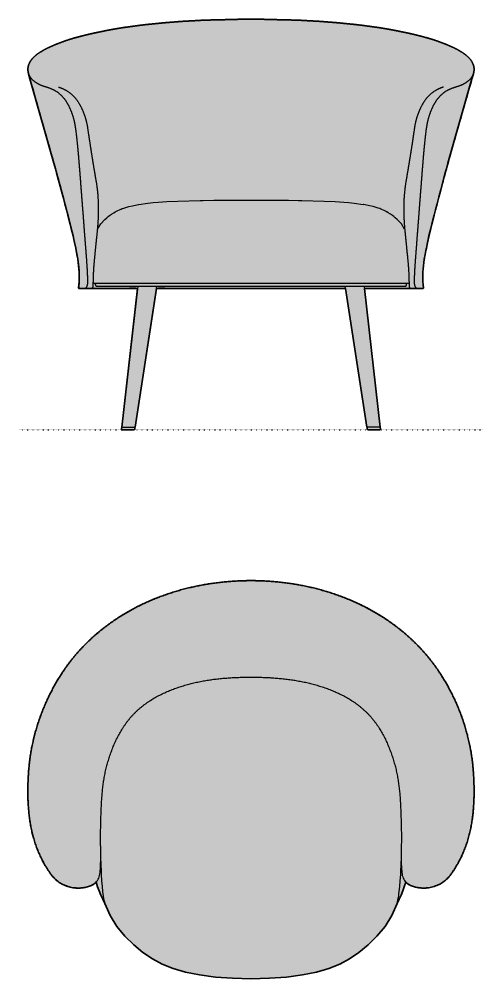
# Model space of a CAD drawing. Header units: millimetres. Extents: x 0 to 1796, y -963 to 724.
# Drawn here: x 0 to 814, y -963 to 720 of the extents above; entities that cross this region are included whole.
import ezdxf

# ---------------------------------------------------------------- set-up
doc = ezdxf.new("R2010")
doc.units = ezdxf.units.MM
doc.linetypes.add('Dots', pattern=[1, 0, -1])
doc.layers.add('Blocks', color=7, linetype='Continuous')
doc.layers.add('Blocks$Fill', color=7, linetype='Continuous', true_color=0xffffff)
for name, color, linetype, lineweight, true_color in [('Blocks$Inner', 7, 'Continuous', 25, 0x007f00), ('Blocks$Outline', 7, 'Continuous', 35, 0xff3f3f), ('Groud', 7, 'Dots', 25, 0x243775)]:
    doc.layers.add(name, color=color, linetype=linetype, lineweight=lineweight, true_color=true_color)

# ---------------------------------------------------------------- blocks, each defined once
blk = doc.blocks.new('Dorso Lounge Chair Top')
at = {"layer": 'Blocks$Fill'}
blk.add_hatch(color=256, dxfattribs=at).paths.add_polyline_path([(663.7, -158.6), (664.1, -158.9), (664.4, -159.3), (664.7, -159.6), (665.1, -159.9), (665.4, -160.2), (665.8, -160.5), (666.1, -160.8), (666.5, -161.1), (666.9, -161.4), (667.2, -161.7), (667.6, -162), (668, -162.2), (668.8, -162.7), (669.7, -163.3), (670.5, -163.7), (671.4, -164.2), (672.3, -164.6), (673.3, -165), (674.2, -165.4), (675.2, -165.8), (676.3, -166.1), (677.3, -166.5), (678.5, -166.8), (679.7, -167.1), (680.9, -167.4), (682.1, -167.7), (683.3, -167.9), (684.5, -168.2), (685.7, -168.4), (686.9, -168.5), (688.1, -168.7), (689.3, -168.8), (690.5, -168.9), (691.7, -169), (692.9, -169.1), (694, -169.1), (695.2, -169.1), (696.4, -169.1), (697.6, -169.1), (698.7, -169), (699.9, -168.9), (701.1, -168.8), (702.2, -168.7), (703.4, -168.6), (704.5, -168.4), (705.7, -168.2), (706.8, -168), (708, -167.7), (709.1, -167.5), (710.2, -167.2), (711.4, -166.8), (712.5, -166.5), (713.7, -166.1), (714.8, -165.8), (715.9, -165.4), (717, -164.9), (718.1, -164.5), (719.2, -164), (720.3, -163.5), (721.3, -163), (722.3, -162.5), (723.4, -162), (724.4, -161.4), (725.4, -160.9), (726.4, -160.3), (727.3, -159.7), (728.3, -159), (729.3, -158.4), (730.2, -157.7), (731.1, -157), (732, -156.3), (732.9, -155.6), (733.8, -154.9), (734.6, -154.1), (735.5, -153.3), (736.3, -152.5), (737.2, -151.7), (738, -150.9), (738.8, -150), (739.6, -149.2), (740.3, -148.3), (741.1, -147.4), (741.8, -146.4), (742.6, -145.5), (743.3, -144.5), (744, -143.6), (746.7, -139.6), (749.3, -135.6), (751.9, -131.5), (754.3, -127.4), (756.6, -123.2), (758.8, -119), (760.9, -114.8), (762.9, -110.5), (764.7, -106.2), (766.5, -101.8), (768.2, -97.4), (769.8, -93), (771.3, -88.5), (772.7, -84), (774, -79.5), (775.2, -74.9), (776.3, -70.3), (777.3, -65.7), (778.3, -61.1), (779.1, -56.4), (779.9, -51.8), (780.6, -47.1), (781.2, -42.4), (781.7, -37.7), (782.5, -28.3), (783.1, -18.9), (783.4, -9.4), (783.5, 0), (783.4, 9.4), (783.1, 18.9), (782.7, 28.3), (782, 37.7), (781.2, 47.2), (780.1, 56.5), (778.7, 65.9), (777.1, 75.2), (775.2, 84.4), (773.1, 93.6), (770.8, 102.8), (768.2, 111.9), (765.4, 120.9), (762.4, 129.9), (759.1, 138.7), (755.6, 147.5), (751.9, 156.2), (747.9, 164.7), (743.8, 173.2), (739.4, 181.6), (734.8, 189.8), (730, 198), (724.9, 206), (719.7, 213.8), (714.2, 221.5), (708.6, 229.1), (702.7, 236.4), (696.5, 243.6), (690.2, 250.6), (683.7, 257.5), (676.9, 264.1), (670, 270.5), (662.9, 276.8), (655.7, 282.8), (648.3, 288.7), (640.7, 294.3), (633, 299.7), (625.1, 305), (617.1, 310), (609, 314.8), (600.7, 319.5), (592.4, 323.9), (583.9, 328.1), (575.4, 332.1), (566.7, 335.9), (558, 339.5), (549.2, 342.9), (540.3, 346.1), (531.3, 349), (522.3, 351.8), (513.2, 354.4), (504.1, 356.8), (494.9, 358.9), (485.6, 360.9), (476.4, 362.7), (467.1, 364.3), (457.7, 365.7), (448.4, 366.9), (439, 368), (429.6, 368.8), (420.1, 369.4), (410.7, 369.9), (401.3, 370.2), (391.8, 370.3), (382.3, 370.2), (372.8, 369.9), (363.4, 369.4), (354, 368.8), (344.5, 368), (335.2, 366.9), (325.8, 365.7), (316.5, 364.3), (307.1, 362.7), (297.9, 360.9), (288.6, 358.9), (279.4, 356.8), (270.3, 354.4), (261.2, 351.8), (252.2, 349), (243.2, 346.1), (234.3, 342.9), (225.5, 339.5), (216.8, 335.9), (208.1, 332.1), (199.6, 328.1), (191.1, 323.9), (182.8, 319.5), (174.5, 314.8), (166.4, 310), (158.4, 305), (150.6, 299.7), (142.8, 294.3), (135.3, 288.7), (127.8, 282.8), (120.6, 276.8), (113.5, 270.5), (106.6, 264.1), (99.9, 257.5), (93.3, 250.6), (87, 243.6), (80.9, 236.4), (75, 229.1), (69.3, 221.5), (63.8, 213.8), (58.6, 206), (53.5, 198), (48.7, 189.8), (44.1, 181.6), (39.8, 173.2), (35.6, 164.7), (31.6, 156.2), (27.9, 147.5), (24.4, 138.7), (21.1, 129.9), (18.1, 120.9), (15.3, 111.9), (12.7, 102.8), (10.4, 93.6), (8.3, 84.4), (6.4, 75.2), (4.8, 65.9), (3.5, 56.5), (2.3, 47.2), (1.5, 37.7), (0.8, 28.3), (0.4, 18.9), (0.1, 9.4), (0, 0), (0.1, -9.4), (0.5, -18.9), (1, -28.3), (1.9, -37.7), (2.4, -42.4), (3, -47.1), (3.6, -51.8), (4.4, -56.4), (5.3, -61.1), (6.2, -65.7), (7.2, -70.3), (8.3, -74.9), (9.5, -79.5), (10.8, -84), (12.2, -88.5), (13.7, -93), (15.3, -97.4), (17, -101.8), (18.8, -106.2), (20.7, -110.5), (22.6, -114.8), (24.7, -119), (26.9, -123.2), (29.2, -127.4), (31.7, -131.5), (34.2, -135.6), (36.8, -139.6), (39.5, -143.6), (40.2, -144.5), (41, -145.5), (41.7, -146.4), (42.4, -147.4), (43.2, -148.3), (44, -149.2), (44.8, -150), (45.5, -150.9), (46.4, -151.7), (47.2, -152.5), (48, -153.3), (48.9, -154.1), (49.7, -154.9), (50.6, -155.6), (51.5, -156.3), (52.4, -157), (53.3, -157.7), (54.3, -158.4), (55.2, -159), (56.2, -159.7), (57.1, -160.3), (58.1, -160.9), (59.1, -161.4), (60.1, -162), (61.2, -162.5), (62.2, -163), (63.3, -163.5), (64.3, -164), (65.4, -164.5), (66.5, -164.9), (67.6, -165.4), (68.7, -165.8), (69.9, -166.1), (71, -166.5), (72.1, -166.8), (73.3, -167.2), (74.4, -167.5), (75.6, -167.7), (76.7, -168), (77.8, -168.2), (79, -168.4), (80.2, -168.6), (81.3, -168.7), (82.5, -168.8), (83.6, -168.9), (84.8, -169), (86, -169.1), (87.1, -169.1), (88.3, -169.1), (89.5, -169.1), (90.7, -169.1), (91.8, -169), (93, -168.9), (94.2, -168.8), (95.4, -168.7), (96.6, -168.5), (97.8, -168.4), (99, -168.2), (100.2, -167.9), (101.4, -167.7), (102.6, -167.4), (103.8, -167.1), (105, -166.8), (106.2, -166.5), (107.3, -166.1), (108.3, -165.8), (109.3, -165.4), (110.3, -165), (111.2, -164.6), (112.1, -164.2), (113, -163.7), (113.9, -163.3), (114.7, -162.7), (115.5, -162.2), (115.9, -162), (116.3, -161.7), (116.7, -161.4), (117, -161.1), (117.4, -160.8), (117.8, -160.5), (118.1, -160.2), (118.5, -159.9), (118.8, -159.6), (119.1, -159.3), (119.5, -158.9), (119.8, -158.6), (125.3, -174.1), (128.3, -181.5), (131.6, -188.8), (135.1, -195.9), (135.2, -196.2), (144.5, -217.3), (156.4, -236.4), (170.5, -253.6), (186, -268.8), (202.1, -282), (218.6, -293.1), (236, -302.5), (255.1, -310.2), (276.7, -316.4), (301.5, -321.4), (329.2, -325.1), (359.4, -327.4), (391.7, -328.2), (391.8, -328.2), (424.1, -327.4), (454.3, -325.1), (482.1, -321.4), (506.8, -316.4), (528.5, -310.2), (547.5, -302.5), (564.9, -293.1), (581.4, -282), (597.6, -268.8), (613, -253.6), (627.1, -236.4), (639, -217.3), (648.3, -196.2), (648.4, -195.9), (655.2, -181.5), (658.3, -174.1), (661, -166.7)], flags=0)
at = {"layer": 'Blocks$Inner'}
for p, q in [((119.8, -158.6), (122.5, -166.7)), ((122.5, -166.7), (125.3, -174.1)), ((661, -166.7), (658.3, -174.1)), ((663.7, -158.6), (661, -166.7)), ((125.3, -174.1), (128.3, -181.5)), ((128.3, -181.5), (131.6, -188.8)), ((655.2, -181.5), (652, -188.8)), ((658.3, -174.1), (655.2, -181.5)), ((131.6, -188.8), (135.1, -195.9)), ((652, -188.8), (648.4, -195.9))]:
    blk.add_line(p, q, dxfattribs=at)
blk.add_lwpolyline([(128, -122), (128.9, -145.5), (129.6, -156.2), (130.4, -166.1), (131.3, -175.1), (131.9, -179.3), (132.4, -183.1), (133, -186.7), (133.7, -190.1), (134.4, -193.1), (134.7, -194.5), (135.1, -195.8), (135.1, -195.9), (135.2, -196.2), (144.5, -217.3), (156.4, -236.4), (170.5, -253.6), (186, -268.8), (202.1, -282), (218.6, -293.1), (236, -302.5), (255.1, -310.2), (276.7, -316.4), (301.5, -321.4), (329.2, -325.1), (359.4, -327.4), (391.7, -328.2), (391.8, -328.2), (424.1, -327.4), (454.3, -325.1), (482.1, -321.4), (506.8, -316.4), (528.5, -310.2), (547.5, -302.5), (564.9, -293.1), (581.4, -282), (597.6, -268.8), (613, -253.6), (627.1, -236.4), (639, -217.3), (648.3, -196.2), (648.4, -195.9), (648.4, -195.8), (648.8, -194.5), (649.2, -193.1), (649.8, -190.1), (650.5, -186.7), (651.1, -183.1), (651.6, -179.3), (652.2, -175.1), (653.1, -166.1), (653.9, -156.2), (654.6, -145.5), (655.5, -122)], dxfattribs=at)
blk.add_open_spline([(391.8, 370.3), (410.7, 370.2), (448.4, 367.3), (485.7, 361.3), (522.4, 352.2), (558.2, 339.9), (592.6, 324.3), (625.4, 305.4), (656, 283.2), (684.1, 257.8), (709, 229.4), (730.4, 198.2), (748.4, 164.9), (762.9, 130), (773.6, 93.8), (780.6, 56.6), (783.5, 18.9), (783.5, -18.9), (779.8, -56.5), (770.6, -93.3), (755.1, -127.7), (732.8, -159.4), (696.7, -172.1), (657.9, -160.8), (655, -119.5), (656.1, -82.4), (655.2, -44.5), (653.6, -6.7), (648.9, 30.8), (638.7, 67.2), (623.6, 102), (602, 133.2), (573.3, 158), (539.9, 176), (504.1, 188.3), (467.2, 196.2), (429.5, 200.1), (391.8, 201.2), (354, 200.1), (316.4, 196.2), (279.4, 188.3), (243.6, 176), (210.2, 158), (181.5, 133.2), (159.9, 102), (144.8, 67.2), (134.6, 30.8), (129.9, -6.7), (128.3, -44.5), (127.5, -82.4), (128.5, -119.5), (125.6, -160.8), (86.8, -172.1), (50.7, -159.4), (28.4, -127.7), (12.9, -93.3), (3.7, -56.5), (0, -18.9), (0, 18.9), (3, 56.6), (9.9, 93.8), (20.7, 130), (35.2, 164.9), (53.1, 198.2), (74.5, 229.4), (99.5, 257.8), (127.5, 283.2), (158.2, 305.4), (190.9, 324.3), (225.4, 339.9), (261.1, 352.2), (297.8, 361.3), (335.1, 367.3), (372.8, 370.2), (391.8, 370.3)], degree=2, dxfattribs=at)
at = {"layer": 'Blocks$Outline'}
for points in [[(119.8, -158.6), (122.5, -166.7), (125.3, -174.1), (128.3, -181.5), (131.6, -188.8), (135.1, -195.9)], [(648.4, -195.9), (652, -188.8), (655.2, -181.5), (658.3, -174.1), (661, -166.7), (663.7, -158.6)], [(135.1, -195.9), (135.2, -196.2), (144.5, -217.3), (156.4, -236.4), (170.5, -253.6), (186, -268.8), (202.1, -282), (218.6, -293.1), (236, -302.5), (255.1, -310.2), (276.7, -316.4), (301.5, -321.4), (329.2, -325.1), (359.4, -327.4), (391.7, -328.2)], [(391.8, -328.2), (424.1, -327.4), (454.3, -325.1), (482.1, -321.4), (506.8, -316.4), (528.5, -310.2), (547.5, -302.5), (564.9, -293.1), (581.4, -282), (597.6, -268.8), (613, -253.6), (627.1, -236.4), (639, -217.3), (648.3, -196.2), (648.4, -195.9)], [(391.7, -328.2), (391.8, -328.2)]]:
    blk.add_lwpolyline(points, dxfattribs=at)
for points, knots in [([(391.8, 370.3), (372.8, 370.2), (335.1, 367.3), (297.8, 361.3), (261.1, 352.2), (225.4, 339.9), (190.9, 324.3), (158.2, 305.4), (127.5, 283.2), (99.5, 257.8), (74.5, 229.4), (53.1, 198.2), (35.2, 164.9), (20.7, 130), (9.9, 93.8), (3, 56.6), (0, 18.9), (0, -18.9), (3.7, -56.5), (12.9, -93.3), (28.4, -127.7), (50.7, -159.4), (86.8, -172.1), (114.7, -164), (119.8, -158.6)], [-73, -73, -73, -72, -71, -70, -69, -68, -67, -66, -65, -64, -63, -62, -61, -60, -59, -58, -57, -56, -55, -54, -53, -52, -51, -50.561467, -50.561467, -50.561467]), ([(663.7, -158.6), (668.8, -164), (696.7, -172.1), (732.8, -159.4), (755.1, -127.7), (770.6, -93.3), (779.8, -56.5), (783.5, -18.9), (783.5, 18.9), (780.6, 56.6), (773.6, 93.8), (762.9, 130), (748.4, 164.9), (730.4, 198.2), (709, 229.4), (684.1, 257.8), (656, 283.2), (625.4, 305.4), (592.6, 324.3), (558.2, 339.9), (522.4, 352.2), (485.7, 361.3), (448.4, 367.3), (410.7, 370.2), (391.8, 370.3)], [-22.438533, -22.438533, -22.438533, -22, -21, -20, -19, -18, -17, -16, -15, -14, -13, -12, -11, -10, -9, -8, -7, -6, -5, -4, -3, -2, -1, 0, 0, 0])]:
    blk.add_open_spline(points, degree=2, knots=knots, dxfattribs=at)
blk = doc.blocks.new('Dorso Lounge Chair Front')
at = {"layer": 'Blocks$Fill'}
blk.add_hatch(color=256, dxfattribs=at).paths.add_polyline_path([(407, 720.3), (418.6, 720.2), (430.1, 720.1), (441.6, 719.8), (453.2, 719.5), (464.7, 719.2), (476.3, 718.9), (487.8, 718.6), (499.3, 718), (510.8, 717.4), (522.4, 716.8), (533.9, 716), (545.4, 715.1), (556.9, 714.2), (568.4, 713.1), (579.9, 711.9), (591.4, 710.8), (597.1, 710.2), (602.8, 709.4), (614.2, 707.9), (625.7, 706.4), (631.4, 705.6), (648.5, 702.7), (659.8, 700.6), (671.1, 698.3), (682.4, 695.9), (693.7, 693.3), (704.9, 690.6), (716, 687.6), (721.6, 686), (727.1, 684.3), (738, 680.5), (748.8, 676.4), (754.1, 674.2), (759.4, 671.9), (764.6, 669.4), (769.7, 666.8), (772.3, 665.4), (774.8, 663.9), (777.2, 662.4), (779.6, 660.8), (780.8, 660), (782, 659.1), (783.1, 658.2), (784.2, 657.3), (785.4, 656.4), (786.5, 655.5), (787.5, 654.5), (788.6, 653.5), (789.1, 653), (789.6, 652.5), (790.1, 652), (790.6, 651.4), (791.1, 650.9), (791.5, 650.4), (792, 649.8), (792.4, 649.2), (792.9, 648.7), (793.3, 648.1), (793.7, 647.5), (794.1, 646.9), (794.5, 646.3), (794.9, 645.7), (795.2, 645), (795.6, 644.4), (795.9, 643.8), (796.3, 643.1), (796.6, 642.5), (796.9, 641.8), (797.1, 641.1), (797.4, 640.5), (797.6, 639.8), (797.8, 639.1), (798, 638.4), (798.1, 637.7), (798.3, 637), (798.4, 636.3), (798.5, 635.6), (798.6, 634.9), (798.7, 634.1), (798.7, 633.4), (798.7, 632.9), (798.7, 632.3), (798.7, 631.7), (798.7, 631.2), (798.7, 630.6), (798.7, 630.1), (798.6, 629.5), (798.5, 629), (798.5, 628.4), (798.4, 627.9), (798.3, 627.3), (798.2, 626.8), (798, 626.3), (797.9, 625.7), (797.7, 625.2), (797.6, 624.7), (724.4, 360.5), (714.9, 318.8), (712.1, 304.7), (710.6, 295.3), (709.6, 287.8), (709.1, 282.2), (708.7, 276.7), (708.5, 271.1), (708.5, 265.5), (708.7, 260), (709.1, 254.4), (709.6, 248.8), (709.6, 248.8), (709.6, 248.8), (709.6, 248.7), (709.6, 248.7), (709.6, 248.7), (709.6, 248.6), (709.6, 248.6), (709.6, 248.6), (709.6, 248.5), (709.6, 248.5), (709.6, 248.5), (709.6, 248.4), (709.5, 248.4), (709.5, 248.4), (709.5, 248.3), (709.5, 248.3), (709.5, 248.3), (709.5, 248.2), (709.4, 248.2), (709.4, 248.2), (709.4, 248.2), (709.4, 248.1), (709.4, 248.1), (709.3, 248.1), (709.3, 248.1), (709.3, 248), (709.3, 248), (709.2, 248), (709.2, 248), (709.2, 247.9), (709.2, 247.9), (709.1, 247.9), (709.1, 247.9), (709.1, 247.9), (709, 247.9), (709, 247.8), (709, 247.8), (708.9, 247.8), (708.9, 247.8), (708.9, 247.8), (708.8, 247.8), (708.8, 247.8), (708.8, 247.8), (708.7, 247.8), (708.7, 247.8), (708.7, 247.8), (708.6, 247.8), (708.6, 247.8), (606.3, 247.8), (633.9, 4.7), (633.5, 4.7), (633.5, 4.7), (633.6, 4.7), (633.6, 4.7), (633.6, 4.7), (633.6, 4.7), (633.6, 4.7), (633.6, 4.7), (633.6, 4.7), (633.6, 4.7), (633.6, 4.7), (633.6, 4.7), (633.7, 4.7), (633.7, 4.7), (633.7, 4.7), (633.7, 4.7), (633.7, 4.6), (633.7, 4.6), (633.7, 4.6), (633.7, 4.6), (633.7, 4.6), (633.7, 4.6), (633.8, 4.6), (633.8, 4.6), (633.8, 4.6), (633.8, 4.6), (633.8, 4.6), (633.8, 4.6), (633.8, 4.6), (633.8, 4.6), (633.8, 4.6), (633.8, 4.6), (633.8, 4.6), (633.9, 4.5), (633.9, 4.5), (633.9, 4.5), (633.9, 4.5), (633.9, 4.5), (633.9, 4.5), (633.9, 4.5), (633.9, 4.5), (633.9, 4.5), (633.9, 4.5), (633.9, 4.5), (633.9, 4.5), (633.9, 4.4), (633.9, 4.4), (633.9, 4.4), (633.9, 4.4), (634, 4.4), (634, 4.4), (634, 4.4), (634, 4.4), (634, 4.4), (634, 4.4), (634, 4.3), (634, 4.3), (634, 4.3), (634, 4.3), (634, 4.3), (634, 4.3), (634, 4.3), (634, 4.3), (634, 4.3), (634, 4.3), (634.3, 1.5), (634.3, 1.5), (634.3, 1.4), (634.3, 1.4), (634.3, 1.3), (634.3, 1.3), (634.3, 1.3), (634.3, 1.2), (634.3, 1.2), (634.3, 1.2), (634.3, 1.1), (634.3, 1.1), (634.3, 1.1), (634.3, 1), (634.3, 1), (634.3, 1), (634.2, 0.9), (634.2, 0.9), (634.2, 0.9), (634.2, 0.8), (634.2, 0.8), (634.2, 0.8), (634.2, 0.7), (634.1, 0.7), (634.1, 0.7), (634.1, 0.7), (634.1, 0.6), (634.1, 0.6), (634, 0.6), (634, 0.5), (634, 0.5), (634, 0.5), (633.9, 0.5), (633.9, 0.4), (633.9, 0.4), (633.9, 0.4), (633.8, 0.4), (633.8, 0.3), (633.8, 0.3), (633.8, 0.3), (633.7, 0.3), (633.7, 0.2), (633.7, 0.2), (633.6, 0.2), (633.6, 0.2), (633.6, 0.2), (633.6, 0.2), (633.5, 0.1), (633.5, 0.1), (633.5, 0.1), (633.4, 0.1), (633.4, 0.1), (633.4, 0.1), (633.3, 0.1), (633.3, 0), (633.3, 0), (633.2, 0), (633.2, 0), (633.2, 0), (633.2, 0), (633.2, 0), (633.1, 0), (633.1, 0), (633.1, 0), (633.1, 0), (633.1, 0), (633.1, 0), (633, 0), (633, 0), (633, 0), (633, 0), (633, 0), (632.9, 0), (627.7, 0), (618.3, 0), (612.8, 0), (612.8, 0), (612.8, 0), (612.7, 0), (612.7, 0), (612.7, 0), (612.6, 0), (612.6, 0), (612.5, 0.1), (612.5, 0.1), (612.5, 0.1), (612.4, 0.1), (612.4, 0.1), (612.4, 0.1), (612.3, 0.1), (612.3, 0.1), (612.3, 0.1), (612.2, 0.2), (612.2, 0.2), (612.2, 0.2), (612.1, 0.2), (612.1, 0.2), (612.1, 0.2), (612, 0.3), (612, 0.3), (612, 0.3), (611.9, 0.3), (611.9, 0.3), (611.9, 0.4), (611.8, 0.4), (611.8, 0.4), (611.8, 0.4), (611.7, 0.5), (611.7, 0.5), (611.7, 0.5), (611.7, 0.5), (611.6, 0.6), (611.6, 0.6), (611.6, 0.6), (611.6, 0.7), (611.5, 0.7), (611.5, 0.7), (611.5, 0.7), (611.5, 0.8), (611.4, 0.8), (611.4, 0.8), (611.4, 0.9), (611.4, 0.9), (611.4, 0.9), (611.3, 1), (611.3, 1), (611.3, 1), (611.3, 1.1), (611.3, 1.1), (611.3, 1.1), (611.2, 1.2), (611.2, 1.2), (611.2, 1.2), (611.2, 1.3), (611.2, 1.3), (611.2, 1.3), (611.2, 1.4), (611.1, 1.4), (611.1, 1.4), (611.1, 1.5), (610.7, 4.1), (610.7, 4.1), (610.7, 4.1), (610.7, 4.2), (610.7, 4.2), (610.7, 4.2), (610.7, 4.2), (610.7, 4.2), (610.7, 4.2), (610.7, 4.2), (610.7, 4.2), (610.7, 4.3), (610.7, 4.3), (610.7, 4.3), (610.7, 4.3), (610.7, 4.3), (610.8, 4.3), (610.8, 4.3), (610.8, 4.3), (610.8, 4.4), (610.8, 4.4), (610.8, 4.4), (610.8, 4.4), (610.8, 4.4), (610.8, 4.4), (610.8, 4.4), (610.8, 4.4), (610.8, 4.4), (610.8, 4.5), (610.8, 4.5), (610.8, 4.5), (610.8, 4.5), (610.8, 4.5), (610.9, 4.5), (610.9, 4.5), (610.9, 4.5), (610.9, 4.5), (610.9, 4.5), (610.9, 4.6), (610.9, 4.6), (610.9, 4.6), (610.9, 4.6), (610.9, 4.6), (610.9, 4.6), (611, 4.6), (611, 4.6), (611, 4.6), (611, 4.6), (611, 4.6), (611, 4.6), (611, 4.6), (611, 4.6), (611, 4.7), (611.1, 4.7), (611.1, 4.7), (611.1, 4.7), (611.1, 4.7), (611.1, 4.7), (611.1, 4.7), (611.1, 4.7), (611.1, 4.7), (611.2, 4.7), (611.2, 4.7), (611.2, 4.7), (611.2, 4.7), (610.6, 4.7), (573.1, 247.8), (407, 247.8), (240.9, 247.8), (203.4, 4.7), (202.8, 4.7), (202.9, 4.7), (202.9, 4.7), (202.9, 4.7), (202.9, 4.7), (202.9, 4.7), (202.9, 4.7), (202.9, 4.7), (202.9, 4.7), (203, 4.7), (203, 4.7), (203, 4.7), (203, 4.7), (203, 4.6), (203, 4.6), (203, 4.6), (203, 4.6), (203.1, 4.6), (203.1, 4.6), (203.1, 4.6), (203.1, 4.6), (203.1, 4.6), (203.1, 4.6), (203.1, 4.6), (203.1, 4.6), (203.1, 4.6), (203.1, 4.6), (203.2, 4.5), (203.2, 4.5), (203.2, 4.5), (203.2, 4.5), (203.2, 4.5), (203.2, 4.5), (203.2, 4.5), (203.2, 4.5), (203.2, 4.5), (203.2, 4.5), (203.2, 4.4), (203.2, 4.4), (203.2, 4.4), (203.3, 4.4), (203.3, 4.4), (203.3, 4.4), (203.3, 4.4), (203.3, 4.4), (203.3, 4.4), (203.3, 4.3), (203.3, 4.3), (203.3, 4.3), (203.3, 4.3), (203.3, 4.3), (203.3, 4.3), (203.3, 4.3), (203.3, 4.3), (203.3, 4.2), (203.3, 4.2), (203.3, 4.2), (203.3, 4.2), (203.3, 4.2), (203.3, 4.2), (203.3, 4.2), (203.3, 4.2), (203.3, 4.1), (203.3, 4.1), (203.3, 4.1), (202.9, 1.5), (202.9, 1.4), (202.9, 1.4), (202.9, 1.4), (202.9, 1.3), (202.9, 1.3), (202.8, 1.3), (202.8, 1.2), (202.8, 1.2), (202.8, 1.2), (202.8, 1.1), (202.8, 1.1), (202.8, 1.1), (202.7, 1), (202.7, 1), (202.7, 1), (202.7, 0.9), (202.7, 0.9), (202.6, 0.9), (202.6, 0.8), (202.6, 0.8), (202.6, 0.8), (202.6, 0.7), (202.5, 0.7), (202.5, 0.7), (202.5, 0.7), (202.5, 0.6), (202.4, 0.6), (202.4, 0.6), (202.4, 0.5), (202.4, 0.5), (202.3, 0.5), (202.3, 0.5), (202.3, 0.4), (202.2, 0.4), (202.2, 0.4), (202.2, 0.4), (202.1, 0.3), (202.1, 0.3), (202.1, 0.3), (202, 0.3), (202, 0.3), (202, 0.2), (202, 0.2), (201.9, 0.2), (201.9, 0.2), (201.9, 0.2), (201.8, 0.2), (201.8, 0.1), (201.7, 0.1), (201.7, 0.1), (201.7, 0.1), (201.6, 0.1), (201.6, 0.1), (201.6, 0.1), (201.5, 0.1), (201.5, 0.1), (201.5, 0), (201.4, 0), (201.4, 0), (201.3, 0), (201.3, 0), (201.3, 0), (201.2, 0), (201.2, 0), (195.7, 0), (186.3, 0), (181.1, 0), (181.1, 0), (181.1, 0), (181, 0), (181, 0), (181, 0), (181, 0), (181, 0), (181, 0), (180.9, 0), (180.9, 0), (180.9, 0), (180.9, 0), (180.9, 0), (180.9, 0), (180.8, 0), (180.8, 0), (180.8, 0), (180.7, 0), (180.7, 0.1), (180.7, 0.1), (180.6, 0.1), (180.6, 0.1), (180.6, 0.1), (180.5, 0.1), (180.5, 0.1), (180.5, 0.2), (180.5, 0.2), (180.4, 0.2), (180.4, 0.2), (180.4, 0.2), (180.3, 0.2), (180.3, 0.3), (180.3, 0.3), (180.3, 0.3), (180.2, 0.3), (180.2, 0.4), (180.2, 0.4), (180.1, 0.4), (180.1, 0.4), (180.1, 0.5), (180.1, 0.5), (180, 0.5), (180, 0.5), (180, 0.6), (180, 0.6), (180, 0.6), (179.9, 0.7), (179.9, 0.7), (179.9, 0.7), (179.9, 0.7), (179.9, 0.8), (179.9, 0.8), (179.8, 0.8), (179.8, 0.9), (179.8, 0.9), (179.8, 0.9), (179.8, 1), (179.8, 1), (179.8, 1), (179.8, 1.1), (179.7, 1.1), (179.7, 1.1), (179.7, 1.2), (179.7, 1.2), (179.7, 1.2), (179.7, 1.3), (179.7, 1.3), (179.7, 1.3), (179.7, 1.4), (179.7, 1.4), (179.7, 1.5), (179.7, 1.5), (180, 4.3), (180, 4.3), (180, 4.3), (180.1, 4.3), (180.1, 4.3), (180.1, 4.3), (180.1, 4.3), (180.1, 4.3), (180.1, 4.3), (180.1, 4.3), (180.1, 4.4), (180.1, 4.4), (180.1, 4.4), (180.1, 4.4), (180.1, 4.4), (180.1, 4.4), (180.1, 4.4), (180.1, 4.4), (180.1, 4.4), (180.1, 4.4), (180.1, 4.5), (180.1, 4.5), (180.1, 4.5), (180.1, 4.5), (180.1, 4.5), (180.1, 4.5), (180.2, 4.5), (180.2, 4.5), (180.2, 4.5), (180.2, 4.5), (180.2, 4.5), (180.2, 4.5), (180.2, 4.6), (180.2, 4.6), (180.2, 4.6), (180.2, 4.6), (180.2, 4.6), (180.2, 4.6), (180.3, 4.6), (180.3, 4.6), (180.3, 4.6), (180.3, 4.6), (180.3, 4.6), (180.3, 4.6), (180.3, 4.6), (180.3, 4.6), (180.3, 4.6), (180.3, 4.6), (180.3, 4.6), (180.4, 4.7), (180.4, 4.7), (180.4, 4.7), (180.4, 4.7), (180.4, 4.7), (180.4, 4.7), (180.4, 4.7), (180.4, 4.7), (180.4, 4.7), (180.4, 4.7), (180.5, 4.7), (180.5, 4.7), (180.5, 4.7), (180.5, 4.7), (180.5, 4.7), (180.5, 4.7), (180.2, 4.7), (207.7, 247.8), (105.4, 247.8), (105.4, 247.8), (105.3, 247.8), (105.3, 247.8), (105.3, 247.8), (105.2, 247.8), (105.2, 247.8), (105.2, 247.8), (105.1, 247.8), (105.1, 247.8), (105.1, 247.8), (105, 247.8), (105, 247.9), (105, 247.9), (104.9, 247.9), (104.9, 247.9), (104.9, 247.9), (104.9, 247.9), (104.8, 248), (104.8, 248), (104.8, 248), (104.7, 248), (104.7, 248.1), (104.7, 248.1), (104.7, 248.1), (104.7, 248.1), (104.6, 248.2), (104.6, 248.2), (104.6, 248.2), (104.6, 248.2), (104.6, 248.3), (104.5, 248.3), (104.5, 248.3), (104.5, 248.4), (104.5, 248.4), (104.5, 248.4), (104.5, 248.5), (104.5, 248.5), (104.5, 248.5), (104.5, 248.6), (104.4, 248.6), (104.4, 248.6), (104.4, 248.7), (104.4, 248.7), (104.4, 248.7), (104.4, 248.8), (104.4, 248.8), (104.4, 248.8), (104.4, 248.9), (105.3, 260), (105.5, 265.5), (105.5, 271.1), (105.3, 276.7), (105, 282.2), (104.4, 287.8), (103.7, 293.3), (102.8, 299.6), (100.7, 311.1), (95.9, 334), (83.1, 386), (16.5, 624.7), (16.3, 625.2), (16.2, 625.7), (16, 626.3), (15.9, 626.8), (15.8, 627.3), (15.7, 627.9), (15.6, 628.4), (15.5, 629), (15.4, 629.5), (15.4, 630.1), (15.3, 630.6), (15.3, 631.2), (15.3, 631.7), (15.3, 632.3), (15.3, 632.9), (15.3, 633.4), (15.4, 634.1), (15.4, 634.9), (15.5, 635.6), (15.6, 636.3), (15.8, 637), (15.9, 637.7), (16.1, 638.4), (16.3, 639.1), (16.5, 639.8), (16.7, 640.5), (16.9, 641.1), (17.2, 641.8), (17.5, 642.5), (17.8, 643.1), (18.1, 643.8), (18.4, 644.4), (18.8, 645), (19.2, 645.7), (19.6, 646.3), (19.9, 646.9), (20.3, 647.5), (20.8, 648.1), (21.2, 648.7), (21.6, 649.2), (22.1, 649.8), (22.5, 650.4), (23, 650.9), (23.5, 651.4), (23.9, 652), (24.4, 652.5), (24.9, 653), (25.5, 653.5), (26.5, 654.5), (27.6, 655.5), (28.7, 656.4), (29.8, 657.3), (30.9, 658.2), (32.1, 659.1), (33.2, 660), (34.4, 660.8), (36.8, 662.4), (39.3, 663.9), (41.8, 665.4), (44.3, 666.8), (49.4, 669.4), (54.6, 671.9), (59.9, 674.2), (65.3, 676.4), (76, 680.5), (87, 684.3), (92.5, 686), (98, 687.6), (109.2, 690.6), (120.4, 693.3), (131.6, 695.9), (142.9, 698.3), (154.2, 700.6), (165.6, 702.7), (182.6, 705.6), (188.3, 706.4), (199.8, 707.9), (211.2, 709.4), (217, 710.2), (222.7, 710.8), (234.2, 711.9), (245.7, 713.1), (257.1, 714.2), (268.7, 715.1), (280.2, 716), (291.7, 716.8), (303.2, 717.4), (314.7, 718), (326.3, 718.6), (337.8, 718.9), (349.3, 719.2), (360.9, 719.5), (372.4, 719.8), (383.9, 720.1), (395.5, 720.2)], flags=0)
at = {"layer": 'Blocks$Inner'}
for p, q in [((133.7, 256.5), (133.7, 254.8)), ((180, 4.3), (179.7, 1.5)), ((202.9, 1.5), (203.3, 4.1)), ((611.1, 1.5), (610.7, 4.1)), ((634, 4.3), (634.3, 1.5))]:
    blk.add_line(p, q, dxfattribs=at)
for points in [[(137.9, 413.1), (138, 412.8), (138, 412.7)], [(676.1, 413.1), (676, 412.8), (676, 412.7)], [(137.4, 351.9), (143.1, 361.1), (150.2, 369.1), (153.7, 372.1), (154.9, 373.1), (156.1, 374), (158.6, 375.8), (162.2, 378.3), (165.9, 380.7), (168.4, 382.2), (169, 382.5), (169.7, 382.9), (170.9, 383.6), (172.2, 384.2), (173.4, 384.8), (176, 386), (177.2, 386.5), (178.5, 387), (179.1, 387.3), (181, 388), (183.6, 388.9), (187.4, 390.1), (192.6, 391.5), (199, 393), (206.7, 394.6), (209.3, 395.1), (209.9, 395.2)], [(209.9, 395.2), (225.9, 397.6), (235, 398.6), (244.1, 399.5), (259.4, 400.5), (278.5, 401.3), (317.9, 402.4), (321, 402.4), (323.3, 402.4), (341.5, 402.6), (357.8, 402.6), (407, 402.6), (456.2, 402.6), (472.6, 402.6), (490.7, 402.4), (493, 402.4), (496.2, 402.4), (535.6, 401.3), (554.7, 400.5), (569.9, 399.5), (579, 398.6), (588.1, 397.6), (604.2, 395.2)], [(676.7, 351.9), (671, 361.1), (663.8, 369.1), (660.3, 372.1), (659.1, 373.1), (657.9, 374), (655.5, 375.8), (651.8, 378.3), (648.1, 380.7), (645.6, 382.2), (645, 382.5), (644.4, 382.9), (643.1, 383.6), (641.9, 384.2), (640.6, 384.8), (638.1, 386), (636.8, 386.5), (635.6, 387), (634.9, 387.3), (633, 388), (630.5, 388.9), (626.6, 390.1), (621.5, 391.5), (615.1, 393), (607.3, 394.6), (604.8, 395.1), (604.2, 395.2)], [(684, 256.5), (672.2, 256.5), (408.6, 256.5), (407.8, 256.5), (407, 256.5), (406.2, 256.5), (405.4, 256.5), (141.8, 256.5), (130, 256.5)], [(680.3, 254.8), (680.3, 256.5)], [(129.5, 252.5), (129.4, 252), (129.4, 251.6), (129.2, 251.1)], [(136.7, 251.8), (406.2, 251.8), (407, 251.8), (407.8, 251.8), (677.3, 251.8)], [(208.2, 251.8), (180.2, 4.7), (186, 4.7), (197.4, 4.7), (203.4, 4.7), (241.5, 251.8)], [(193.5, 251.8), (193.5, 251.2), (195.9, 251.2), (204.8, 251.2), (204.8, 251.8)], [(573.1, 247.8), (407, 247.8), (240.9, 247.8)], [(244.4, 251.8), (244.4, 251.2), (254.1, 251.2), (255.7, 251.2), (255.7, 251.8)], [(569.7, 251.8), (569.7, 251.2), (559.9, 251.2), (558.4, 251.2), (558.4, 251.8)], [(605.8, 251.8), (633.9, 4.7), (628, 4.7), (616.7, 4.7), (610.6, 4.7), (572.5, 251.8)], [(620.5, 251.8), (620.5, 251.2), (618.1, 251.2), (609.2, 251.2), (609.2, 251.8)], [(684.5, 252.5), (684.6, 252), (684.7, 251.6), (684.8, 251.1)], [(181.1, 0), (186.3, 0), (195.7, 0), (201.2, 0)], [(632.9, 0), (627.7, 0), (618.3, 0), (612.8, 0)]]:
    blk.add_lwpolyline(points, dxfattribs=at)
for points in [[(407, 720.3), (401.3, 720.3), (389.7, 720.2), (378.2, 719.9), (366.6, 719.6), (355.1, 719.3), (343.6, 719), (332, 718.8), (320.5, 718.4), (309, 717.7), (297.4, 717.1), (285.9, 716.5), (274.4, 715.5), (262.9, 714.7), (251.4, 713.7), (239.9, 712.5), (228.4, 711.4), (216.9, 710.2), (205.5, 708.6), (194.1, 707.1), (182.6, 705.6), (171.2, 703.7), (159.9, 701.7), (148.6, 699.4), (137.3, 697.1), (126, 694.7), (114.7, 692), (103.6, 689.1), (92.4, 686.1), (81.5, 682.5), (70.6, 678.5), (59.9, 674.2), (49.4, 669.5), (39.2, 664), (29.6, 657.5), (21.3, 649.5), (15.6, 639.3), (15, 627.5), (19.8, 616.8), (28.7, 609.3), (39, 604.1), (50.1, 600.8), (60.9, 596.6), (70.5, 590.1), (78.6, 581.8), (85, 572.2), (90.1, 561.8), (94, 551), (97, 539.8), (98.9, 528.4), (100.3, 517), (101.6, 505.5), (102.7, 494), (103.8, 482.5), (104.7, 471), (105.6, 459.5), (106.6, 448), (107.5, 436.5), (108.3, 425), (109.2, 413.5), (110.1, 402), (111, 390.5), (111.9, 379), (112.8, 367.5), (113.6, 355.9), (114.5, 344.4), (115.4, 332.9), (116.3, 321.4), (117.2, 309.9), (118.1, 298.4), (118.8, 286.9), (119.6, 275.4), (119.8, 263.9), (119.9, 251.9), (116.1, 247.8)], [(697.9, 247.8), (694.1, 251.9), (694.2, 263.9), (694.5, 275.4), (695.2, 286.9), (696, 298.4), (696.9, 309.9), (697.8, 321.4), (698.6, 332.9), (699.5, 344.4), (700.4, 355.9), (701.3, 367.5), (702.2, 379), (703, 390.5), (703.9, 402), (704.8, 413.5), (705.7, 425), (706.6, 436.5), (707.5, 448), (708.4, 459.5), (709.3, 471), (710.3, 482.5), (711.3, 494), (712.5, 505.5), (713.7, 517), (715.1, 528.4), (717.1, 539.8), (720, 551), (724, 561.8), (729, 572.2), (735.5, 581.8), (743.5, 590.1), (753.1, 596.6), (763.9, 600.8), (775, 604.1), (785.3, 609.3), (794.3, 616.8), (799, 627.5), (798.4, 639.3), (792.8, 649.5), (784.4, 657.5), (774.8, 664), (764.7, 669.5), (754.1, 674.2), (743.4, 678.5), (732.6, 682.5), (721.6, 686.1), (710.5, 689.1), (699.3, 692), (688.1, 694.7), (676.8, 697.1), (665.5, 699.4), (654.2, 701.7), (642.8, 703.7), (631.4, 705.6), (620, 707.1), (608.5, 708.6), (597.1, 710.2), (585.6, 711.4), (574.1, 712.5), (562.7, 713.7), (551.1, 714.7), (539.6, 715.5), (528.1, 716.5), (516.6, 717.1), (505.1, 717.7), (493.6, 718.4), (482, 718.8), (470.5, 719), (458.9, 719.3), (447.4, 719.6), (435.9, 719.9), (424.3, 720.2), (412.8, 720.3), (407, 720.3)], [(69.1, 601.2), (75.5, 599.2), (87.2, 592.8), (97.2, 584), (105, 573.2), (111, 561.4), (115.8, 549), (119.1, 536.1), (121, 522.9), (123, 509.8), (125, 496.7), (127, 483.6), (129.1, 470.5), (131.3, 457.4), (133.5, 444.3), (135.8, 431.2), (137.5, 418), (138.5, 404.8), (138.9, 391.5), (138.8, 378.2), (138.3, 365), (137.3, 351.7), (135.9, 338.5), (134.5, 325.3), (133.2, 312.1), (131.9, 298.9), (130.7, 285.7), (130, 272.4), (129.6, 259.1), (129.5, 252.5)], [(744.9, 601.2), (738.5, 599.2), (726.8, 592.8), (716.8, 584), (709.1, 573.2), (703, 561.4), (698.2, 549), (694.9, 536.1), (693, 522.9), (691.1, 509.8), (689.1, 496.7), (687, 483.6), (684.9, 470.5), (682.7, 457.4), (680.5, 444.3), (678.2, 431.2), (676.6, 418), (675.5, 404.8), (675.1, 391.5), (675.2, 378.2), (675.8, 365), (676.8, 351.7), (678.2, 338.5), (679.5, 325.3), (680.8, 312.1), (682.2, 298.9), (683.3, 285.7), (684.1, 272.4), (684.5, 259.1), (684.5, 252.5)], [(133.7, 254.8), (133.7, 254.5), (133.8, 254), (134.1, 253.4), (134.4, 252.9), (134.8, 252.5), (135.3, 252.2), (135.8, 251.9), (136.4, 251.8), (136.7, 251.8)], [(677.3, 251.8), (677.6, 251.8), (678.2, 251.9), (678.8, 252.2), (679.2, 252.5), (679.7, 252.9), (680, 253.4), (680.2, 254), (680.3, 254.5), (680.3, 254.8)], [(129.1, 250.7), (129.1, 250.5), (128.9, 250), (128.7, 249.5), (128.5, 249), (128.2, 248.6), (127.8, 248.2), (127.4, 247.9), (126.9, 247.8), (126.7, 247.8)], [(129.2, 251.1), (129.2, 251.1), (129.2, 251.1), (129.2, 251), (129.2, 250.9), (129.2, 250.9), (129.2, 250.8), (129.2, 250.8), (129.1, 250.7), (129.1, 250.7)], [(684.8, 251.1), (684.8, 251.1), (684.8, 251.1), (684.8, 251), (684.8, 250.9), (684.9, 250.9), (684.9, 250.8), (684.9, 250.8), (684.9, 250.7), (684.9, 250.7)], [(684.9, 250.7), (685, 250.5), (685.1, 250), (685.3, 249.5), (685.6, 249), (685.9, 248.6), (686.2, 248.2), (686.6, 247.9), (687.1, 247.8), (687.4, 247.8)], [(179.7, 1.5), (179.7, 1.3), (179.7, 1.1), (179.8, 0.8), (180, 0.6), (180.2, 0.4), (180.4, 0.2), (180.7, 0.1), (181, 0), (181.1, 0)], [(180.5, 4.7), (180.5, 4.7), (180.4, 4.7), (180.3, 4.6), (180.2, 4.6), (180.2, 4.5), (180.1, 4.5), (180.1, 4.4), (180.1, 4.3), (180, 4.3)], [(201.2, 0), (201.3, 0), (201.6, 0.1), (201.9, 0.2), (202.2, 0.4), (202.4, 0.6), (202.6, 0.8), (202.8, 1.1), (202.9, 1.3), (202.9, 1.5)], [(203.3, 4.1), (203.3, 4.2), (203.3, 4.3), (203.3, 4.4), (203.2, 4.5), (203.2, 4.5), (203.1, 4.6), (203, 4.7), (202.9, 4.7), (202.8, 4.7)], [(610.7, 4.1), (610.7, 4.2), (610.7, 4.3), (610.8, 4.4), (610.8, 4.5), (610.9, 4.5), (611, 4.6), (611, 4.7), (611.1, 4.7), (611.2, 4.7)], [(612.8, 0), (612.7, 0), (612.4, 0.1), (612.1, 0.2), (611.9, 0.4), (611.6, 0.6), (611.4, 0.8), (611.3, 1.1), (611.2, 1.3), (611.1, 1.5)], [(634.3, 1.5), (634.3, 1.3), (634.3, 1.1), (634.2, 0.8), (634, 0.6), (633.9, 0.4), (633.6, 0.2), (633.4, 0.1), (633.1, 0), (632.9, 0)], [(633.5, 4.7), (633.6, 4.7), (633.7, 4.7), (633.7, 4.6), (633.8, 4.6), (633.9, 4.5), (633.9, 4.5), (634, 4.4), (634, 4.3), (634, 4.3)]]:
    blk.add_open_spline(points, degree=2, dxfattribs=at)
for points in [[(16.5, 624.7), (19, 615.6), (61.1, 467.6), (63.9, 457.5), (65.8, 450.6), (73.9, 420.9), (77.4, 408), (80.4, 396.4), (83.1, 386), (85.5, 376.7), (89.6, 360.5), (91.4, 353.2), (94.5, 340), (95.9, 334), (97.1, 328.5), (99.2, 318.8), (100, 314.7), (100.7, 311.1), (101.4, 307.7), (101.9, 304.7), (102.8, 299.6), (103.1, 297.3), (103.5, 295.3), (103.7, 293.3), (104.4, 287.8), (105, 282.2), (105.3, 276.7), (105.5, 271.1), (105.5, 265.5), (105.3, 260), (105, 254.4), (104.4, 248.9), (104.4, 248.8), (104.4, 248.8), (104.4, 248.8), (104.4, 248.7), (104.4, 248.7), (104.4, 248.7), (104.4, 248.6), (104.4, 248.6), (104.5, 248.6), (104.5, 248.5), (104.5, 248.5), (104.5, 248.5), (104.5, 248.4), (104.5, 248.4), (104.5, 248.4), (104.5, 248.3), (104.5, 248.3), (104.6, 248.3), (104.6, 248.2), (104.6, 248.2), (104.6, 248.2), (104.6, 248.2), (104.7, 248.1), (104.7, 248.1), (104.7, 248.1), (104.7, 248.1), (104.7, 248), (104.8, 248), (104.8, 248), (104.8, 248), (104.9, 247.9), (104.9, 247.9), (104.9, 247.9), (104.9, 247.9), (105, 247.9), (105, 247.9), (105, 247.8), (105.1, 247.8), (105.1, 247.8), (105.1, 247.8), (105.2, 247.8), (105.2, 247.8), (105.2, 247.8), (105.3, 247.8), (105.3, 247.8), (105.3, 247.8), (105.4, 247.8), (105.4, 247.8), (105.4, 247.8), (116.1, 247.8), (126.7, 247.8), (207.7, 247.8)], [(797.6, 624.7), (795, 615.6), (752.9, 467.6), (750.1, 457.5), (748.2, 450.6), (740.1, 420.9), (736.7, 408), (733.6, 396.4), (730.9, 386), (728.5, 376.7), (724.4, 360.5), (722.7, 353.2), (719.5, 340), (718.2, 334), (717, 328.5), (714.9, 318.8), (714, 314.7), (713.3, 311.1), (712.7, 307.7), (712.1, 304.7), (711.3, 299.6), (710.9, 297.3), (710.6, 295.3), (710.3, 293.3), (709.6, 287.8), (709.1, 282.2), (708.7, 276.7), (708.5, 271.1), (708.5, 265.5), (708.7, 260), (709.1, 254.4), (709.6, 248.9), (709.6, 248.8), (709.6, 248.8), (709.6, 248.8), (709.6, 248.7), (709.6, 248.7), (709.6, 248.7), (709.6, 248.6), (709.6, 248.6), (709.6, 248.6), (709.6, 248.5), (709.6, 248.5), (709.6, 248.5), (709.6, 248.4), (709.5, 248.4), (709.5, 248.4), (709.5, 248.3), (709.5, 248.3), (709.5, 248.3), (709.5, 248.2), (709.4, 248.2), (709.4, 248.2), (709.4, 248.2), (709.4, 248.1), (709.4, 248.1), (709.3, 248.1), (709.3, 248.1), (709.3, 248), (709.3, 248), (709.2, 248), (709.2, 248), (709.2, 247.9), (709.2, 247.9), (709.1, 247.9), (709.1, 247.9), (709.1, 247.9), (709, 247.9), (709, 247.8), (709, 247.8), (708.9, 247.8), (708.9, 247.8), (708.9, 247.8), (708.8, 247.8), (708.8, 247.8), (708.8, 247.8), (708.7, 247.8), (708.7, 247.8), (708.7, 247.8), (708.6, 247.8), (708.6, 247.8), (697.9, 247.8), (687.4, 247.8), (606.3, 247.8)]]:
    blk.add_open_spline(points, degree=1, knots=[-0.056662, -0.056662, 9.317604, 163.129991, 173.68352, 180.806322, 211.561707, 224.927685, 236.938098, 247.697176, 257.31085, 274.043017, 281.533657, 295.126098, 301.23265, 306.872814, 316.761178, 320.942547, 324.688393, 328.070064, 331.113764, 336.365814, 338.657469, 340.70041, 342.720372, 348.286654, 353.852936, 359.419218, 364.9855, 370.551782, 376.118065, 381.684347, 387.250629, 387.284915, 387.319201, 387.353487, 387.387772, 387.422058, 387.456344, 387.49063, 387.524916, 387.559202, 387.593487, 387.627773, 387.662059, 387.696345, 387.730631, 387.764917, 387.799202, 387.833488, 387.867774, 387.90206, 387.936346, 387.970632, 388.004918, 388.039203, 388.073489, 388.107775, 388.142061, 388.176347, 388.210633, 388.244918, 388.279204, 388.31349, 388.347776, 388.382062, 388.416348, 388.450633, 388.484919, 388.519205, 388.553491, 388.587777, 388.622063, 388.656349, 388.690634, 388.72492, 388.759206, 388.793492, 388.827778, 388.862064, 388.896349, 388.930635, 399.598862, 410.150011, 491.243406, 491.243406], dxfattribs=at)
at = {"layer": 'Blocks$Outline'}
for points in [[(207.7, 247.8), (126.7, 247.8), (116.1, 247.8), (105.4, 247.8), (105.4, 247.8), (105.4, 247.8), (105.3, 247.8), (105.3, 247.8), (105.3, 247.8), (105.2, 247.8), (105.2, 247.8), (105.2, 247.8), (105.1, 247.8), (105.1, 247.8), (105.1, 247.8), (105, 247.8), (105, 247.9), (105, 247.9), (104.9, 247.9), (104.9, 247.9), (104.9, 247.9), (104.9, 247.9), (104.8, 248), (104.8, 248), (104.8, 248), (104.7, 248), (104.7, 248.1), (104.7, 248.1), (104.7, 248.1), (104.7, 248.1), (104.6, 248.2), (104.6, 248.2), (104.6, 248.2), (104.6, 248.2), (104.6, 248.3), (104.5, 248.3), (104.5, 248.3), (104.5, 248.4), (104.5, 248.4), (104.5, 248.4), (104.5, 248.5), (104.5, 248.5), (104.5, 248.5), (104.5, 248.6), (104.4, 248.6), (104.4, 248.6), (104.4, 248.7), (104.4, 248.7), (104.4, 248.7), (104.4, 248.8), (104.4, 248.8), (104.4, 248.8), (104.4, 248.9), (105, 254.4), (105.3, 260), (105.5, 265.5), (105.5, 271.1), (105.3, 276.7), (105, 282.2), (104.4, 287.8), (103.7, 293.3), (103.5, 295.3), (103.1, 297.3), (102.8, 299.6), (101.9, 304.7), (101.4, 307.7), (100.7, 311.1), (100, 314.7), (99.2, 318.8), (97.1, 328.5), (95.9, 334), (94.5, 340), (91.4, 353.2), (89.6, 360.5), (85.5, 376.7), (83.1, 386), (80.4, 396.4), (77.4, 408), (73.9, 420.9), (65.8, 450.6), (63.9, 457.5), (61.1, 467.6), (19, 615.6), (16.5, 624.7)], [(797.6, 624.7), (795, 615.6), (752.9, 467.6), (750.1, 457.5), (748.2, 450.6), (740.1, 420.9), (736.7, 408), (733.6, 396.4), (730.9, 386), (728.5, 376.7), (724.4, 360.5), (722.7, 353.2), (719.5, 340), (718.2, 334), (717, 328.5), (714.9, 318.8), (714, 314.7), (713.3, 311.1), (712.7, 307.7), (712.1, 304.7), (711.3, 299.6), (710.9, 297.3), (710.6, 295.3), (710.3, 293.3), (709.6, 287.8), (709.1, 282.2), (708.7, 276.7), (708.5, 271.1), (708.5, 265.5), (708.7, 260), (709.1, 254.4), (709.6, 248.9), (709.6, 248.8), (709.6, 248.8), (709.6, 248.8), (709.6, 248.7), (709.6, 248.7), (709.6, 248.7), (709.6, 248.6), (709.6, 248.6), (709.6, 248.6), (709.6, 248.5), (709.6, 248.5), (709.6, 248.5), (709.6, 248.4), (709.5, 248.4), (709.5, 248.4), (709.5, 248.3), (709.5, 248.3), (709.5, 248.3), (709.5, 248.2), (709.4, 248.2), (709.4, 248.2), (709.4, 248.2), (709.4, 248.1), (709.4, 248.1), (709.3, 248.1), (709.3, 248.1), (709.3, 248), (709.3, 248), (709.2, 248), (709.2, 248), (709.2, 247.9), (709.2, 247.9), (709.1, 247.9), (709.1, 247.9), (709.1, 247.9), (709, 247.9), (709, 247.8), (709, 247.8), (708.9, 247.8), (708.9, 247.8), (708.9, 247.8), (708.8, 247.8), (708.8, 247.8), (708.8, 247.8), (708.7, 247.8), (708.7, 247.8), (708.7, 247.8), (708.6, 247.8), (708.6, 247.8), (697.9, 247.8), (687.4, 247.8), (606.3, 247.8)], [(180.2, 4.7), (207.7, 247.8)], [(240.9, 247.8), (203.4, 4.7), (202.8, 4.7)], [(407, 247.8), (240.9, 247.8)], [(573.1, 247.8), (407, 247.8)], [(611.2, 4.7), (610.6, 4.7), (573.1, 247.8)], [(606.3, 247.8), (633.9, 4.7)], [(179.7, 1.5), (180, 4.3)], [(180.5, 4.7), (180.2, 4.7)], [(186.3, 0), (181.1, 0)], [(195.7, 0), (186.3, 0)], [(201.2, 0), (195.7, 0)], [(203.3, 4.1), (202.9, 1.5)], [(611.1, 1.5), (610.7, 4.1)], [(618.3, 0), (612.8, 0)], [(627.7, 0), (618.3, 0)], [(632.9, 0), (627.7, 0)], [(633.9, 4.7), (633.5, 4.7)], [(634, 4.3), (634.3, 1.5)]]:
    blk.add_lwpolyline(points, dxfattribs=at)
for points, knots in [([(16.5, 624.7), (15.1, 628.9), (15.6, 639.3), (21.3, 649.5), (29.6, 657.5), (39.2, 664), (49.4, 669.5), (59.9, 674.2), (70.6, 678.5), (81.5, 682.5), (92.4, 686.1), (103.6, 689.1), (114.7, 692), (126, 694.7), (137.3, 697.1), (148.6, 699.4), (159.9, 701.7), (171.2, 703.7), (182.6, 705.6), (194.1, 707.1), (205.5, 708.6), (216.9, 710.2), (228.4, 711.4), (239.9, 712.5), (251.4, 713.7), (262.9, 714.7), (274.4, 715.5), (285.9, 716.5), (297.4, 717.1), (309, 717.7), (320.5, 718.4), (332, 718.8), (343.6, 719), (355.1, 719.3), (366.6, 719.6), (378.2, 719.9), (389.7, 720.2), (401.3, 720.3), (407, 720.3)], [36.229826, 36.229826, 36.229826, 37, 38, 39, 40, 41, 42, 43, 44, 45, 46, 47, 48, 49, 50, 51, 52, 53, 54, 55, 56, 57, 58, 59, 60, 61, 62, 63, 64, 65, 66, 67, 68, 69, 70, 71, 72, 73, 73, 73]), ([(407, 720.3), (412.8, 720.3), (424.3, 720.2), (435.9, 719.9), (447.4, 719.6), (458.9, 719.3), (470.5, 719), (482, 718.8), (493.6, 718.4), (505.1, 717.7), (516.6, 717.1), (528.1, 716.5), (539.6, 715.5), (551.1, 714.7), (562.7, 713.7), (574.1, 712.5), (585.6, 711.4), (597.1, 710.2), (608.5, 708.6), (620, 707.1), (631.4, 705.6), (642.8, 703.7), (654.2, 701.7), (665.5, 699.4), (676.8, 697.1), (688.1, 694.7), (699.3, 692), (710.5, 689.1), (721.6, 686.1), (732.6, 682.5), (743.4, 678.5), (754.1, 674.2), (764.7, 669.5), (774.8, 664), (784.4, 657.5), (792.8, 649.5), (798.4, 639.3), (798.9, 628.9), (797.6, 624.7)], [-73, -73, -73, -72, -71, -70, -69, -68, -67, -66, -65, -64, -63, -62, -61, -60, -59, -58, -57, -56, -55, -54, -53, -52, -51, -50, -49, -48, -47, -46, -45, -44, -43, -42, -41, -40, -39, -38, -37, -36.229826, -36.229826, -36.229826])]:
    blk.add_open_spline(points, degree=2, knots=knots, dxfattribs=at)
for points in [[(181.1, 0), (181, 0), (180.7, 0.1), (180.4, 0.2), (180.2, 0.4), (180, 0.6), (179.8, 0.8), (179.7, 1.1), (179.7, 1.3), (179.7, 1.5)], [(180, 4.3), (180.1, 4.3), (180.1, 4.4), (180.1, 4.5), (180.2, 4.5), (180.2, 4.6), (180.3, 4.6), (180.4, 4.7), (180.5, 4.7), (180.5, 4.7)], [(202.9, 1.5), (202.9, 1.3), (202.8, 1.1), (202.6, 0.8), (202.4, 0.6), (202.2, 0.4), (201.9, 0.2), (201.6, 0.1), (201.3, 0), (201.2, 0)], [(202.8, 4.7), (202.9, 4.7), (203, 4.7), (203.1, 4.6), (203.2, 4.5), (203.2, 4.5), (203.3, 4.4), (203.3, 4.3), (203.3, 4.2), (203.3, 4.1)], [(610.7, 4.1), (610.7, 4.2), (610.7, 4.3), (610.8, 4.4), (610.8, 4.5), (610.9, 4.5), (611, 4.6), (611, 4.7), (611.1, 4.7), (611.2, 4.7)], [(612.8, 0), (612.7, 0), (612.4, 0.1), (612.1, 0.2), (611.9, 0.4), (611.6, 0.6), (611.4, 0.8), (611.3, 1.1), (611.2, 1.3), (611.1, 1.5)], [(634.3, 1.5), (634.3, 1.3), (634.3, 1.1), (634.2, 0.8), (634, 0.6), (633.9, 0.4), (633.6, 0.2), (633.4, 0.1), (633.1, 0), (632.9, 0)], [(633.5, 4.7), (633.6, 4.7), (633.7, 4.7), (633.7, 4.6), (633.8, 4.6), (633.9, 4.5), (633.9, 4.5), (634, 4.4), (634, 4.3), (634, 4.3)]]:
    blk.add_open_spline(points, degree=2, dxfattribs=at)

msp = doc.modelspace()

# ---------------------------------------------------------------- linework, layer by layer
at = {"layer": 'Groud'}
msp.add_lwpolyline([(0, 0), (814, 0)], dxfattribs=at)

# ---------------------------------------------------------------- block references
at = {"layer": 'Blocks'}
for name, p in [('Dorso Lounge Chair Front', (0, 0)), ('Dorso Lounge Chair Top', (15.2, -634.9))]:
    msp.add_blockref(name, p, dxfattribs=at)

doc.saveas('drawing.dxf')
